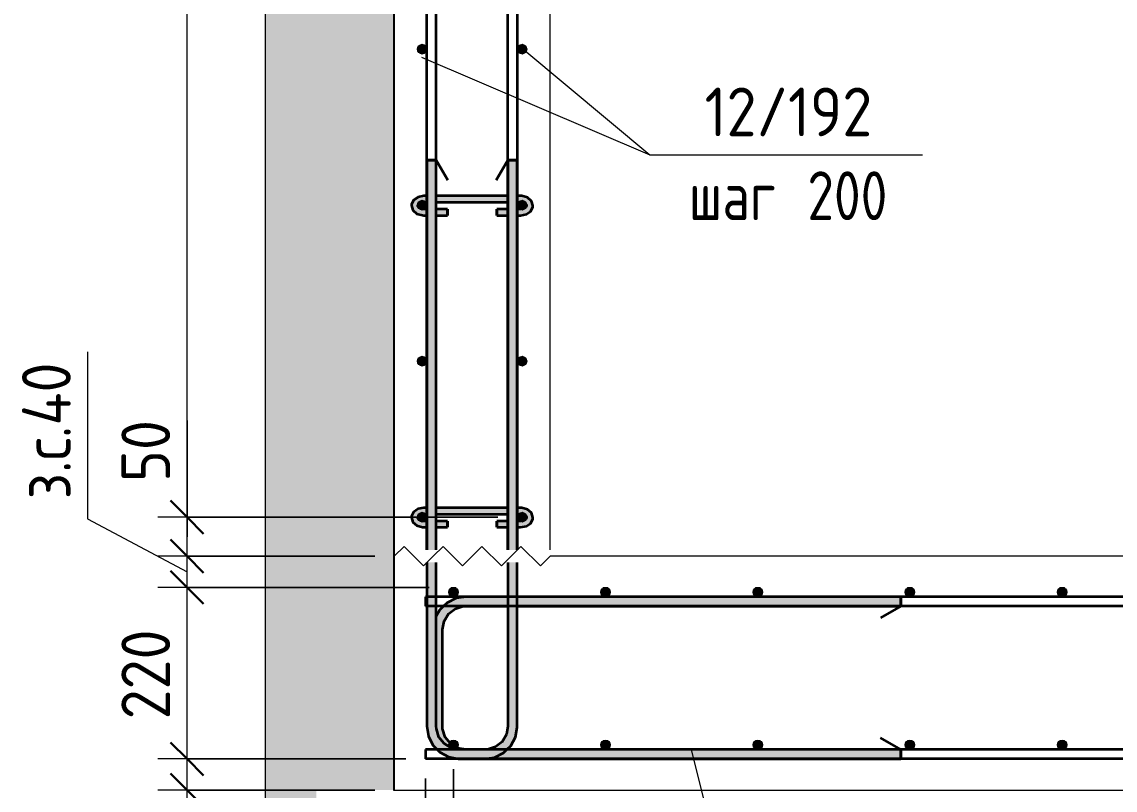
# Model space of a CAD drawing. Header units: millimetres. Extents: x 67134 to 121662, y -4758 to 13821.
# Drawn here: x 103811 to 105213, y -3250 to -2265 of the extents above; entities that cross this region are included whole.
import ezdxf

# ---------------------------------------------------------------- set-up
doc = ezdxf.new("R2010")
doc.units = ezdxf.units.MM
for name, color, linetype, lineweight in [('AA_Dim', 7, 'Continuous', 9), ('AA_Dim-25', 7, 'Continuous', 9), ('AA_Linii', 7, 'Continuous', 9), ('AA_Oformlenie', 7, 'Continuous', 9), ('AA_Vinoska', 7, 'Continuous', 9), ('AF_Stena_Гидроизоляция', 253, 'Continuous', 20), ('AF_Stena_Опалубка', 253, 'Continuous', 20), ('KR_Armatura', 7, 'Continuous', 20), ('KR_Armatura_Tonkie', 7, 'Continuous', 20), ('KR_Fundament', 7, 'Continuous', 20)]:
    doc.layers.add(name, color=color, linetype=linetype, lineweight=lineweight)
doc.styles.add('ISOCPEUR_7', font='isocpeur.ttf', dxfattribs={"width": 0.9, "height": 62.5})
doc.styles.add('ISOCPEUR_8', font='isocpeur.ttf', dxfattribs={"width": 0.8, "height": 62.5})
doc.dimstyles.new('00_Точн_3_знака__прозр__2', dxfattribs={"dimscale": 304.8, "dimtxt": 62.248823, "dimasz": 0.139436, "dimexe": 0.123031, "dimexo": 0.082021, "dimgap": 0.008202, "dimtad": 1, "dimdec": 3, "dimrnd": 0.001, "dimdsep": 46, "dimtxsty": 'ISOCPEUR_7', "dimblk1": 'OBLIQUE', "dimblk2": 'OBLIQUE', "dimsah": 1, "dimcen": 0.09, "dimdle": 0.123031, "dimazin": 0, "dimtfac": 1, "dimtdec": 4, "dimtix": 1, "dimtmove": 1, "dimatfit": 3, "dimfxl": 1, "dimtvp": 1, "dimtolj": 1, "dimtzin": 0, "dimlwd": 18, "dimlwe": 18, "dimarcsym": 2})
doc.dimstyles.new('00_Точн_3_знака__прозр__3', dxfattribs={"dimscale": 304.8, "dimtxt": 62.248823, "dimasz": 0.139436, "dimexe": 0.123031, "dimexo": 0.082021, "dimgap": 0.008202, "dimtad": 1, "dimdec": 3, "dimrnd": 0.001, "dimdsep": 46, "dimtxsty": 'ISOCPEUR_7', "dimblk1": 'OBLIQUE', "dimblk2": 'OBLIQUE', "dimsah": 1, "dimcen": 0.09, "dimdle": 0.123031, "dimazin": 0, "dimtfac": 1, "dimtdec": 4, "dimtix": 1, "dimtmove": 0, "dimatfit": 3, "dimfxl": 1, "dimtvp": 1, "dimtolj": 1, "dimtzin": 0, "dimlwd": 18, "dimlwe": 18, "dimarcsym": 2})

# ---------------------------------------------------------------- blocks, each defined once
blk = doc.blocks.new('350_Стержень П торец СК-СГ _НесАрм_РабПлоск_ - 350_Стержень П торец СК-СГ _НесАрм_РабПлоск_-4078482-1-1 Армирование')
at = {"layer": 'KR_Armatura_Tonkie', "lineweight": 35}
for points in [[(-73393.1, -3044), (-73391.8, -3035.7), (-73389, -3029), (-73384.3, -3022.8), (-73378.1, -3018), (-73370.8, -3015), (-73363.1, -3013.8), (-73363.1, -3002), (-73373.9, -3003.4), (-73384.1, -3007.6), (-73392.8, -3014.3), (-73399.6, -3023.5), (-73401.1, -3026.9), (-73400.9, -3044), (-73393.3, -3044)], [(-73399.1, -3168), (-73393.1, -3168), (-73393.3, -3044), (-73401.1, -3044), (-73401.1, -3168), (-73400, -3168)], [(-73371.1, -3198), (-73363.1, -3198), (-73371.4, -3196.8), (-73378.9, -3193.3), (-73384.3, -3189.2), (-73389, -3183), (-73392, -3175.8), (-73393.3, -3168), (-73401.1, -3168), (-73400, -3175.8), (-73396.7, -3183.5), (-73391.8, -3189.6), (-73385.8, -3194.1), (-73377.8, -3197.1), (-73371.2, -3198)], [(-72805.1, -3210), (-72805.1, -3198), (-73310.1, -3198.3), (-73318.3, -3204.5), (-73328.9, -3208.7), (-73339.1, -3210), (-72986.9, -3210)]]:
    blk.add_hatch(color=256, dxfattribs=at).paths.add_polyline_path(points)
h = blk.add_hatch(color=256, dxfattribs=at)
h.paths.add_polyline_path([(-72986.9, -3014), (-72805.1, -3013.8), (-72805.1, -3002), (-73297.1, -3002.3), (-73297.1, -3014), (-73214.9, -3014)])
h.paths.add_polyline_path([(-73309.1, -3014), (-73309.1, -3002), (-73363.1, -3002.2), (-73363.1, -3014), (-73328.9, -3014)])
for p, q in [((-73309, -3002), (-73363.1, -3002)), ((-73363.1, -3014), (-73309, -3014)), ((-72805.1, -3002), (-73297.1, -3002)), ((-73297.1, -3014), (-72805.1, -3014)), ((-72805.1, -3014), (-72831, -3029)), ((-72805.1, -3002), (-72805.1, -3014)), ((-72805.1, -3013.8), (-72805.1, -3002.2)), ((-73393.1, -3168), (-73393.1, -3044)), ((-72805.1, -3198), (-72831, -3183)), ((-73339.1, -3198), (-73363.1, -3198)), ((-72805.1, -3198), (-73309.8, -3198)), ((-72805.1, -3198), (-72805.1, -3210)), ((-73363.1, -3210), (-72805.1, -3210)), ((-72805.1, -3209.8), (-72805.1, -3198.2))]:
    blk.add_line(p, q, dxfattribs=at)
at = {"layer": 'KR_Armatura_Tonkie', "lineweight": 35, "flags": 128}
for points in [[(-73391.7, -3014), (-73396.5, -3018.6), (-73401.1, -3027)], [(-73393.1, -3044), (-73391.1, -3033.3), (-73385.5, -3024.1), (-73377, -3017.4), (-73366.6, -3014.2), (-73363.1, -3014)], [(-73363.1, -3002), (-73375.7, -3004), (-73387.3, -3009.7), (-73391.7, -3014)], [(-73363.1, -3198), (-73373.7, -3196), (-73383, -3190.4), (-73389.7, -3181.9), (-73392.9, -3171.5), (-73393.1, -3168)]]:
    blk.add_lwpolyline(points, dxfattribs=at)
blk = doc.blocks.new('261_Шпилька массив _НесАрм_РабПлоск_ - 8 А240-4166750-1-1 Армирование')
at = {"layer": 'KR_Armatura_Tonkie', "lineweight": 35}
for points in [[(-73416.9, -2511.8), (-73416.9, -2505), (-73423.1, -2503.5), (-73424.4, -2501.8), (-73424.9, -2500.5), (-73423.8, -2497.7), (-73420.9, -2495.6), (-73416.9, -2494.8), (-73416.9, -2488), (-73423, -2489), (-73425.8, -2490.3), (-73429.4, -2493.4), (-73431.7, -2496.2), (-73432.9, -2500.5), (-73431.7, -2504.8), (-73428.2, -2508.5), (-73422.8, -2511), (-73420.8, -2511.3)], [(-73293.1, -2511.8), (-73286.9, -2510.9), (-73281.7, -2508.5), (-73278.3, -2504.8), (-73277.1, -2500.5), (-73278.3, -2496.2), (-73280.7, -2492.6), (-73285.5, -2489.5), (-73293.1, -2488.1), (-73293.1, -2494.8), (-73289.1, -2495.6), (-73286.1, -2497.7), (-73285.1, -2500.7), (-73285.7, -2502.1), (-73287.6, -2503.7), (-73293.1, -2505.1), (-73293.1, -2511)], [(-73416.9, -2911.8), (-73416.9, -2905), (-73423.1, -2903.5), (-73424.4, -2901.8), (-73424.9, -2900.5), (-73423.8, -2897.7), (-73420.9, -2895.6), (-73416.9, -2894.8), (-73416.9, -2888), (-73423, -2889), (-73425.8, -2890.3), (-73429.4, -2893.4), (-73431.7, -2896.2), (-73432.9, -2900.5), (-73431.7, -2904.8), (-73428.2, -2908.5), (-73422.8, -2911), (-73420.8, -2911.3)], [(-73293.1, -2911.8), (-73286.9, -2910.9), (-73281.7, -2908.5), (-73278.3, -2904.8), (-73277.1, -2900.5), (-73278.3, -2896.2), (-73280.7, -2892.6), (-73285.5, -2889.5), (-73293.1, -2888.1), (-73293.1, -2894.8), (-73289.1, -2895.6), (-73286.1, -2897.8), (-73285.1, -2900.7), (-73285.7, -2902.1), (-73287.6, -2903.7), (-73293.1, -2905.1), (-73293.1, -2911)]]:
    blk.add_hatch(color=256, dxfattribs=at).paths.add_polyline_path(points)
h = blk.add_hatch(color=256, dxfattribs=at)
h.paths.add_polyline_path([(-73416.9, -2513), (-73416.9, -2511.8), (-73423, -2510.9), (-73428.2, -2508.5), (-73428.9, -2508.1), (-73424.4, -2511.3), (-73423, -2512), (-73420.3, -2512.4)])
h.paths.add_polyline_path([(-73424.3, -2499), (-73423, -2497.4), (-73416.9, -2495.9), (-73416.9, -2494.8), (-73420.9, -2495.6), (-73423.8, -2497.7), (-73424.3, -2498.8)])
h = blk.add_hatch(color=256, dxfattribs=at)
h.paths.add_polyline_path([(-73309.1, -2494.8), (-73309.1, -2488), (-73401.1, -2488.2), (-73401.1, -2494.8), (-73328.9, -2494.8)])
h.paths.add_polyline_path([(-73293.1, -2494.8), (-73293.1, -2488), (-73297.1, -2488.1), (-73297.1, -2494.8)])
h.paths.add_polyline_path([(-73416.9, -2494.8), (-73413.1, -2494.8), (-73413.1, -2488), (-73416.9, -2488.1), (-73416.9, -2494)])
h = blk.add_hatch(color=256, dxfattribs=at)
h.paths.add_polyline_path([(-73385.9, -2496), (-73309.1, -2495.8), (-73309.1, -2494.8), (-73401.1, -2494.9), (-73401.1, -2496)])
h.paths.add_polyline_path([(-73414.4, -2496), (-73413.1, -2495.9), (-73413.1, -2494.8), (-73416.9, -2494.8), (-73416.9, -2496), (-73415, -2496)])
h.paths.add_polyline_path([(-73293.1, -2496), (-73293.1, -2494.8), (-73297.1, -2494.8), (-73297.1, -2496)])
h = blk.add_hatch(color=256, dxfattribs=at)
h.paths.add_polyline_path([(-73293.1, -2513), (-73285.5, -2511.5), (-73280.7, -2508.4), (-73278.3, -2504.8), (-73281.7, -2508.5), (-73287.2, -2511), (-73293.1, -2511.8), (-73293.1, -2512.8)])
h.paths.add_polyline_path([(-73285.8, -2498.6), (-73286.1, -2497.7), (-73289.7, -2495.5), (-73293.1, -2494.8), (-73293.1, -2496), (-73292.4, -2496.1), (-73286.1, -2498.5)])
h = blk.add_hatch(color=256, dxfattribs=at)
h.paths.add_polyline_path([(-73401.1, -2511.8), (-73386.6, -2511.8), (-73386.6, -2505), (-73401.1, -2505.1), (-73401.1, -2511.4)])
h.paths.add_polyline_path([(-73414.4, -2511.8), (-73413.1, -2511.7), (-73413.1, -2505), (-73416.9, -2505.1), (-73416.9, -2511.8)])
h = blk.add_hatch(color=256, dxfattribs=at)
h.paths.add_polyline_path([(-73293.1, -2511.8), (-73293.1, -2505), (-73297.1, -2505.2), (-73297.1, -2511.8)])
h.paths.add_polyline_path([(-73309.1, -2511.8), (-73309.1, -2505), (-73323.4, -2505.1), (-73323.4, -2511.8)])
h = blk.add_hatch(color=256, dxfattribs=at)
h.paths.add_polyline_path([(-73414.4, -2513), (-73413.1, -2512.8), (-73413.1, -2511.8), (-73416.9, -2511.8), (-73416.9, -2513)])
h.paths.add_polyline_path([(-73386.6, -2513), (-73386.6, -2511.8), (-73401.1, -2511.8), (-73401.1, -2513)])
h = blk.add_hatch(color=256, dxfattribs=at)
h.paths.add_polyline_path([(-73323.4, -2513), (-73309.1, -2512.8), (-73309.1, -2511.8), (-73323.4, -2511.8), (-73323.4, -2512.8)])
h.paths.add_polyline_path([(-73293.1, -2513), (-73293.1, -2511.8), (-73297.1, -2511.9), (-73297.1, -2513)])
h = blk.add_hatch(color=256, dxfattribs=at)
h.paths.add_polyline_path([(-73293.1, -2894.8), (-73293.1, -2888), (-73297.1, -2888.1), (-73297.1, -2894.8)])
h.paths.add_polyline_path([(-73309.1, -2894.8), (-73309.1, -2888), (-73401.1, -2888.2), (-73401.1, -2894.8), (-73328.9, -2894.8)])
h.paths.add_polyline_path([(-73416.9, -2894.8), (-73413.1, -2894.8), (-73413.1, -2888), (-73416.9, -2888.1), (-73416.9, -2894)])
h = blk.add_hatch(color=256, dxfattribs=at)
h.paths.add_polyline_path([(-73416.9, -2913), (-73416.9, -2911.8), (-73423, -2910.9), (-73428.2, -2908.5), (-73428.9, -2908.1), (-73424.4, -2911.3), (-73423, -2912), (-73419.7, -2912.5)])
h.paths.add_polyline_path([(-73424.3, -2899), (-73423, -2897.4), (-73416.9, -2895.9), (-73416.9, -2894.8), (-73420.9, -2895.6), (-73423.9, -2897.8)])
h = blk.add_hatch(color=256, dxfattribs=at)
h.paths.add_polyline_path([(-73385.9, -2896), (-73309.1, -2895.8), (-73309.1, -2894.8), (-73401.1, -2894.9), (-73401.1, -2896)])
h.paths.add_polyline_path([(-73414.4, -2896), (-73413.1, -2895.9), (-73413.1, -2894.8), (-73416.9, -2894.8), (-73416.9, -2896), (-73415, -2896)])
h.paths.add_polyline_path([(-73293.1, -2896), (-73293.1, -2894.8), (-73297.1, -2894.8), (-73297.1, -2896)])
h = blk.add_hatch(color=256, dxfattribs=at)
h.paths.add_polyline_path([(-73293.1, -2913), (-73285.5, -2911.5), (-73280.7, -2908.4), (-73278.3, -2904.8), (-73281.7, -2908.5), (-73286.9, -2910.9), (-73293.1, -2911.8), (-73293.1, -2912.8)])
h.paths.add_polyline_path([(-73285.8, -2898.6), (-73286.1, -2897.7), (-73289.7, -2895.5), (-73293.1, -2894.8), (-73293.1, -2896), (-73292.4, -2896.1), (-73286.1, -2898.5)])
h = blk.add_hatch(color=256, dxfattribs=at)
h.paths.add_polyline_path([(-73386.6, -2911.8), (-73386.6, -2905), (-73401.1, -2905.1), (-73401.1, -2911.8)])
h.paths.add_polyline_path([(-73416.9, -2911.8), (-73413.1, -2911.7), (-73413.1, -2905), (-73416.9, -2905.1), (-73416.9, -2911)])
h = blk.add_hatch(color=256, dxfattribs=at)
h.paths.add_polyline_path([(-73386.6, -2913), (-73386.6, -2911.8), (-73401.1, -2911.8), (-73401.1, -2913)])
h.paths.add_polyline_path([(-73416.9, -2913), (-73413.1, -2912.8), (-73413.1, -2911.8), (-73416.9, -2911.8), (-73416.9, -2912.8)])
h = blk.add_hatch(color=256, dxfattribs=at)
h.paths.add_polyline_path([(-73297.1, -2911.8), (-73293.1, -2911.8), (-73293.1, -2905), (-73297.1, -2905.2), (-73297.1, -2911.1)])
h.paths.add_polyline_path([(-73323.4, -2911.8), (-73309.1, -2911.8), (-73309.1, -2905), (-73323.4, -2905.1), (-73323.4, -2911)])
h = blk.add_hatch(color=256, dxfattribs=at)
h.paths.add_polyline_path([(-73323.4, -2913), (-73309.1, -2912.8), (-73309.1, -2911.8), (-73323.4, -2911.8), (-73323.4, -2912.8)])
h.paths.add_polyline_path([(-73297.1, -2913), (-73293.1, -2912.8), (-73293.1, -2911.8), (-73297.1, -2911.9), (-73297.1, -2912.9)])
for p, q in [((-73413.1, -2488), (-73416.9, -2488)), ((-73416.9, -2496), (-73413.1, -2496)), ((-73309.1, -2488), (-73401.1, -2488)), ((-73401.1, -2496), (-73309.1, -2496)), ((-73293.1, -2488), (-73297.1, -2488)), ((-73297.1, -2496), (-73293.1, -2496)), ((-73413.1, -2505), (-73416.9, -2505)), ((-73386.6, -2505), (-73401.1, -2505)), ((-73386.6, -2505), (-73386.6, -2511.8)), ((-73386.6, -2506.2), (-73386.6, -2505.1)), ((-73386.6, -2512.8), (-73386.6, -2506.2)), ((-73309.1, -2505), (-73323.4, -2505)), ((-73323.4, -2511.8), (-73323.4, -2505)), ((-73323.4, -2505.1), (-73323.4, -2506.2)), ((-73323.4, -2506.2), (-73323.4, -2512.8)), ((-73293.1, -2505), (-73297.1, -2505)), ((-73416.9, -2513), (-73413.1, -2513)), ((-73401.1, -2513), (-73386.6, -2513)), ((-73386.6, -2511.8), (-73386.6, -2513)), ((-73323.4, -2513), (-73323.4, -2511.8)), ((-73323.4, -2513), (-73309.1, -2513)), ((-73297.1, -2513), (-73293.1, -2513)), ((-73413.1, -2888), (-73416.9, -2888)), ((-73309.1, -2888), (-73401.1, -2888)), ((-73293.1, -2888), (-73297.1, -2888)), ((-73416.9, -2896), (-73413.1, -2896)), ((-73401.1, -2896), (-73309.1, -2896)), ((-73297.1, -2896), (-73293.1, -2896)), ((-73413.1, -2905), (-73416.9, -2905)), ((-73416.9, -2913), (-73413.1, -2913)), ((-73386.6, -2905), (-73401.1, -2905)), ((-73401.1, -2913), (-73386.6, -2913)), ((-73386.6, -2905), (-73386.6, -2911.8)), ((-73386.6, -2906.2), (-73386.6, -2905.1)), ((-73386.6, -2912.4), (-73386.6, -2906.2)), ((-73386.6, -2911.8), (-73386.6, -2913)), ((-73386.6, -2912.8), (-73386.6, -2912.6)), ((-73309.1, -2905), (-73323.4, -2905)), ((-73323.4, -2911.8), (-73323.4, -2905)), ((-73323.4, -2905.1), (-73323.4, -2906.2)), ((-73323.4, -2906.2), (-73323.4, -2912.8)), ((-73323.4, -2913), (-73323.4, -2911.8)), ((-73323.4, -2913), (-73309.1, -2913)), ((-73293.1, -2905), (-73297.1, -2905)), ((-73297.1, -2913), (-73293.1, -2913))]:
    blk.add_line(p, q, dxfattribs=at)
at = {"layer": 'KR_Armatura_Tonkie', "lineweight": 35, "flags": 128}
for points in [[(-73416.9, -2488), (-73424.5, -2489.5), (-73430.1, -2493.4), (-73432.8, -2498.9), (-73432.9, -2500.5)], [(-73424.9, -2500.5), (-73423.9, -2498.5), (-73420.2, -2496.4), (-73416.9, -2496)], [(-73277.1, -2500.5), (-73278.9, -2494.6), (-73283.9, -2490.2), (-73291.2, -2488.1), (-73293.1, -2488)], [(-73293.1, -2496), (-73288, -2497.1), (-73285.4, -2499.3), (-73285.1, -2500.5)], [(-73432.9, -2500.5), (-73431, -2506.4), (-73426, -2510.8), (-73418.8, -2512.9), (-73416.9, -2513)], [(-73416.9, -2505), (-73421.9, -2503.9), (-73424.6, -2501.7), (-73424.9, -2500.5)], [(-73293.1, -2513), (-73285.5, -2511.5), (-73279.9, -2507.6), (-73277.2, -2502.1), (-73277.1, -2500.5)], [(-73285.1, -2500.5), (-73286, -2502.5), (-73289.8, -2504.5), (-73293.1, -2505)], [(-73416.9, -2888), (-73424.5, -2889.5), (-73430.1, -2893.4), (-73432.8, -2898.9), (-73432.9, -2900.5)], [(-73277.1, -2900.5), (-73278.9, -2894.6), (-73283.9, -2890.2), (-73291.2, -2888.1), (-73293.1, -2888)], [(-73432.9, -2900.5), (-73431, -2906.4), (-73426, -2910.8), (-73418.8, -2912.9), (-73416.9, -2913)], [(-73424.9, -2900.5), (-73423.9, -2898.5), (-73420.2, -2896.4), (-73416.9, -2896)], [(-73416.9, -2905), (-73421.9, -2903.9), (-73424.6, -2901.7), (-73424.9, -2900.5)], [(-73293.1, -2896), (-73288, -2897.1), (-73285.4, -2899.3), (-73285.1, -2900.5)], [(-73293.1, -2913), (-73285.5, -2911.5), (-73279.9, -2907.6), (-73277.2, -2902.1), (-73277.1, -2900.5)], [(-73285.1, -2900.5), (-73286, -2902.5), (-73289.8, -2904.5), (-73293.1, -2905)]]:
    blk.add_lwpolyline(points, dxfattribs=at)
blk = doc.blocks.new('265_Выпуск П одной длины _НесАрм_РабПлоск_ - В1 _d12_ t250-V2-1-1 Армирование')
at = {"layer": 'KR_Armatura_Tonkie', "lineweight": 35}
h = blk.add_hatch(color=256, dxfattribs=at)
h.paths.add_polyline_path([(-73407.1, -3168), (-73401.1, -3168), (-73401.3, -2958), (-73413.1, -2958), (-73412.9, -3168), (-73408.6, -3168)])
h.paths.add_polyline_path([(-73405.5, -2942), (-73401.1, -2942), (-73401.3, -2442), (-73413.1, -2442), (-73412.9, -2942), (-73406.6, -2942)])
h = blk.add_hatch(color=256, dxfattribs=at)
h.paths.add_polyline_path([(-73304.6, -3168), (-73297.1, -3168), (-73297.3, -2958), (-73309.1, -2958), (-73308.8, -3168), (-73304.9, -3168)])
h.paths.add_polyline_path([(-73301.5, -2942), (-73297.1, -2942), (-73297.3, -2442), (-73309.1, -2442), (-73308.9, -2942), (-73302.6, -2942)])
for points in [[(-73371.1, -3210), (-73371.1, -3198), (-73379.4, -3196.8), (-73386.9, -3193.3), (-73392.3, -3189.2), (-73397, -3183), (-73400, -3175.8), (-73401.3, -3168), (-73413.1, -3168), (-73411.6, -3178.9), (-73407.4, -3189), (-73400.4, -3198), (-73391.6, -3204.6), (-73381.9, -3208.6), (-73377.2, -3209.2)], [(-73339.1, -3210), (-73328.2, -3208.6), (-73318.1, -3204.4), (-73309, -3197.2), (-73302.7, -3189), (-73298.5, -3178.9), (-73297.3, -3168), (-73309.1, -3168), (-73310.3, -3176.3), (-73313.1, -3183), (-73317.8, -3189.2), (-73324.1, -3194), (-73331.3, -3197), (-73339.1, -3198.2), (-73339.1, -3209.8)], [(-73357.4, -3210), (-73339.1, -3209.8), (-73339.1, -3198), (-73371.1, -3198.2), (-73371.1, -3210)]]:
    blk.add_hatch(color=256, dxfattribs=at).paths.add_polyline_path(points)
for p, q in [((-73413.1, -2442), (-73413.1, -2942)), ((-73413.1, -2442), (-73401.1, -2442)), ((-73401.3, -2442), (-73412.9, -2442)), ((-73401.1, -2942), (-73401.1, -2442)), ((-73401.1, -2442), (-73386.1, -2468)), ((-73309.1, -2442), (-73324.1, -2468)), ((-73309.1, -2442), (-73309.1, -2942)), ((-73309.1, -2442), (-73297.1, -2442)), ((-73297.3, -2442), (-73308.9, -2442)), ((-73297.1, -2942), (-73297.1, -2442)), ((-73413.1, -2958), (-73413.1, -3002)), ((-73401.1, -3002), (-73401.1, -2958)), ((-73309.1, -2958), (-73309.1, -3002)), ((-73297.1, -3002), (-73297.1, -2958)), ((-73413.1, -3002), (-73413.1, -3014)), ((-73413.1, -3014), (-73413.1, -3168)), ((-73401.1, -3014), (-73401.1, -3002)), ((-73401.1, -3168), (-73401.1, -3014)), ((-73309.1, -3002), (-73309.1, -3014)), ((-73309.1, -3014), (-73309.1, -3168)), ((-73297.1, -3014), (-73297.1, -3002)), ((-73297.1, -3168), (-73297.1, -3014)), ((-73339.1, -3198), (-73371.1, -3198)), ((-73371.1, -3210), (-73339.1, -3210))]:
    blk.add_line(p, q, dxfattribs=at)
at = {"layer": 'KR_Armatura_Tonkie', "lineweight": 35, "flags": 128}
for points in [[(-73413.1, -3168), (-73411.1, -3180.7), (-73405.4, -3192.2), (-73399.8, -3198)], [(-73371.1, -3198), (-73381.7, -3196), (-73391, -3190.4), (-73397.7, -3181.9), (-73400.9, -3171.5), (-73401.1, -3168)], [(-73309.1, -3168), (-73311, -3178.7), (-73316.6, -3187.9), (-73325.2, -3194.6), (-73335.5, -3197.8), (-73339.1, -3198)], [(-73310.4, -3198), (-73305.6, -3193.4), (-73299.5, -3182.1), (-73297.1, -3169.5), (-73297.1, -3168)], [(-73399.8, -3198), (-73396.5, -3201.4), (-73385.2, -3207.5), (-73372.6, -3210), (-73371.1, -3210)], [(-73339.1, -3210), (-73326.4, -3208), (-73314.9, -3202.3), (-73310.4, -3198)]]:
    blk.add_lwpolyline(points, dxfattribs=at)
blk = doc.blocks.new('Последовательность узлов - 3мм масшт20 маскировка-V4-1-1 Армирование')
at = {"layer": 'AA_Oformlenie'}
for p, q in [((-70965.1, 1330), (-70952.6, 1342.5)), ((-70927.6, 1317.5), (-70952.6, 1342.5)), ((-70915.1, 1330), (-70902.6, 1342.5)), ((-70877.6, 1317.5), (-70902.6, 1342.5)), ((-70865.1, 1330), (-70852.6, 1342.5)), ((-70827.6, 1317.5), (-70852.6, 1342.5)), ((-70815.1, 1330), (-70802.6, 1342.5)), ((-70777.6, 1317.5), (-70802.6, 1342.5)), ((-70915.1, 1330), (-70927.6, 1317.5)), ((-70865.1, 1330), (-70877.6, 1317.5)), ((-70815.1, 1330), (-70827.6, 1317.5)), ((-70765.1, 1330), (-70777.6, 1317.5))]:
    blk.add_line(p, q, dxfattribs=at)
blk = doc.blocks.new('011_Прямоугольник обрыва _ЭлУзла_ - 011_Прямоугольник обрыва _ЭлУзла_-4154538-1-1 Армирование')
at = {"layer": 'AA_Oformlenie'}
blk.add_line((-73620.1, -3394.1), (-73620.1, -2067), dxfattribs=at)
blk = doc.blocks.new('DIMBLOCK59-1-1 Армирование')
at = {"layer": 'AA_Dim-25', "lineweight": 30}
for p, q in [((104022.6, -3210), (104001.3, -3188.8)), ((104022.6, -3210), (104043.8, -3231.3)), ((104022.6, -3250), (104001.3, -3228.8)), ((104022.6, -3250), (104043.8, -3271.2))]:
    blk.add_line(p, q, dxfattribs=at)
at = {"layer": 'AA_Dim-25', "lineweight": 18}
for p, q in [((104303.4, -3210), (103985.1, -3210)), ((104022.6, -3287.5), (104022.6, -3210)), ((104022.6, -3210), (104303.4, -3210)), ((104022.6, -3239.2), (104022.6, -3230)), ((104022.6, -3453.3), (104022.6, -3239.2)), ((104263.4, -3250), (103985.1, -3250)), ((104022.6, -3250), (104263.4, -3250))]:
    blk.add_line(p, q, dxfattribs=at)
at = {"layer": 'AA_Dim-25', "color": 0, "lineweight": 18, "insert": (103938.4, -3453.3), "char_height": 62.5, "width": 226.969, "attachment_point": 1, "rotation": 90, "line_spacing_factor": 1.149209, "style": 'ISOCPEUR_7'}
blk.add_mtext('з.с.40', dxfattribs=at)
blk = doc.blocks.new('_Oblique')
at = {"color": 0, "linetype": 'ByBlock', "lineweight": -2}
blk.add_line((-0.5, -0.5), (0.5, 0.5), dxfattribs=at)
blk = doc.blocks.new('DIMBLOCK60-1-1 Армирование')
at = {"layer": 'AA_Dim-25', "lineweight": 30}
for p, q in [((104022.6, -2990), (104001.3, -2968.8)), ((104022.6, -2990), (104043.8, -3011.2)), ((104022.6, -3210), (104001.3, -3188.8)), ((104022.6, -3210), (104043.8, -3231.3))]:
    blk.add_line(p, q, dxfattribs=at)
at = {"layer": 'AA_Dim-25', "lineweight": 18}
for p, q in [((104333.4, -2990), (103985.1, -2990)), ((104022.6, -3210), (104022.6, -2990)), ((104022.6, -2990), (104333.4, -2990)), ((104303.4, -3210), (103985.1, -3210)), ((104022.6, -3210), (104303.4, -3210))]:
    blk.add_line(p, q, dxfattribs=at)
at = {"layer": 'AA_Dim-25', "color": 0, "lineweight": 18, "insert": (103938.4, -3159.3), "char_height": 62.5, "width": 142.215, "attachment_point": 1, "rotation": 90, "line_spacing_factor": 1.149209, "style": 'ISOCPEUR_7'}
blk.add_mtext('220', dxfattribs=at)
blk = doc.blocks.new('DIMBLOCK61-1-1 Армирование')
at = {"layer": 'AA_Dim-25', "lineweight": 18}
for p, q in [((103895.1, -2688), (103895.1, -2902.1)), ((103895.1, -2902.1), (104022.6, -2970)), ((104022.6, -2990), (104022.6, -2912.5)), ((104263.4, -2950), (103985.1, -2950)), ((104022.6, -2950), (104263.4, -2950)), ((104333.4, -2990), (103985.1, -2990)), ((104022.6, -2990), (104333.4, -2990))]:
    blk.add_line(p, q, dxfattribs=at)
at = {"layer": 'AA_Dim-25', "lineweight": 30}
for p, q in [((104022.6, -2950), (104001.3, -2928.8)), ((104022.6, -2950), (104043.8, -2971.2)), ((104022.6, -2990), (104001.3, -2968.8)), ((104022.6, -2990), (104043.8, -3011.2))]:
    blk.add_line(p, q, dxfattribs=at)
at = {"layer": 'AA_Dim-25', "color": 0, "lineweight": 18, "insert": (103810.9, -2877.1), "char_height": 62.5, "width": 226.969, "attachment_point": 1, "rotation": 90, "line_spacing_factor": 1.149209, "style": 'ISOCPEUR_7'}
blk.add_mtext('з.с.40', dxfattribs=at)
blk = doc.blocks.new('DIMBLOCK62-1-1 Армирование')
at = {"layer": 'AA_Dim-25', "lineweight": 18}
for p, q in [((104022.6, -2775.9), (104022.6, -2879.9)), ((104022.6, -2879.9), (104022.6, -2925)), ((104421.4, -2900), (103985.1, -2900)), ((104022.6, -2987.5), (104022.6, -2900)), ((104022.6, -2900), (104421.4, -2900)), ((104263.4, -2950), (103985.1, -2950)), ((104022.6, -2950), (104263.4, -2950))]:
    blk.add_line(p, q, dxfattribs=at)
at = {"layer": 'AA_Dim-25', "lineweight": 30}
for p, q in [((104022.6, -2900), (104001.3, -2878.8)), ((104022.6, -2900), (104043.8, -2921.2)), ((104022.6, -2950), (104001.3, -2928.8)), ((104022.6, -2950), (104043.8, -2971.2))]:
    blk.add_line(p, q, dxfattribs=at)
at = {"layer": 'AA_Dim-25', "color": 0, "lineweight": 18, "insert": (103938.4, -2854.9), "char_height": 62.5, "width": 94.81, "attachment_point": 1, "rotation": 90, "line_spacing_factor": 1.149209, "style": 'ISOCPEUR_7'}
blk.add_mtext('50', dxfattribs=at)
blk = doc.blocks.new('DIMBLOCK63-1-1 Армирование')
at = {"layer": 'AA_Dim-25', "lineweight": 30}
for p, q in [((104022.6, 500), (104001.3, 521.3)), ((104022.6, 500), (104043.8, 478.8)), ((104022.6, -2900), (104001.3, -2878.8)), ((104022.6, -2900), (104043.8, -2921.2))]:
    blk.add_line(p, q, dxfattribs=at)
at = {"layer": 'AA_Dim-25', "lineweight": 18}
for p, q in [((104293.4, 500), (103985.1, 500)), ((104022.6, -2900), (104022.6, 500)), ((104022.6, 500), (104293.4, 500)), ((104421.4, -2900), (103985.1, -2900)), ((104022.6, -2900), (104421.4, -2900))]:
    blk.add_line(p, q, dxfattribs=at)
at = {"layer": 'AA_Dim-25', "color": 0, "lineweight": 18, "insert": (103938.4, -1414.9), "char_height": 62.5, "width": 515.708, "attachment_point": 1, "rotation": 90, "line_spacing_factor": 1.149209, "style": 'ISOCPEUR_7'}
blk.add_mtext('200х17=3400', dxfattribs=at)
blk = doc.blocks.new('DIMBLOCK91-1-1 Армирование')
at = {"layer": 'AA_Dim-25', "lineweight": 18}
for p, q in [((104328.4, -3235), (104328.4, -3679.1)), ((104328.4, -3641.6), (104328.4, -3235)), ((104288.4, -3275), (104288.4, -3679.1)), ((104288.4, -3641.6), (104288.4, -3275)), ((104082, -3641.5), (104296.1, -3641.5)), ((104250.9, -3641.6), (104365.9, -3641.6)), ((104296.1, -3641.5), (104308.4, -3641.6))]:
    blk.add_line(p, q, dxfattribs=at)
at = {"layer": 'AA_Dim-25', "lineweight": 30}
for p, q in [((104288.4, -3641.6), (104309.7, -3620.3)), ((104328.4, -3641.6), (104349.7, -3620.3)), ((104288.4, -3641.6), (104267.2, -3662.8)), ((104328.4, -3641.6), (104307.2, -3662.8))]:
    blk.add_line(p, q, dxfattribs=at)
at = {"layer": 'AA_Dim-25', "color": 0, "lineweight": 18, "insert": (104082, -3557.4), "char_height": 62.5, "width": 226.969, "attachment_point": 1, "line_spacing_factor": 1.149209, "style": 'ISOCPEUR_7'}
blk.add_mtext('з.с.40', dxfattribs=at)
blk = doc.blocks.new('DIMBLOCK93-1-1 Армирование')
at = {"layer": 'AA_Dim-25', "lineweight": 18}
for p, q in [((104364.4, -3223), (104364.4, -3679.1)), ((104364.4, -3641.6), (104364.4, -3223)), ((104328.4, -3235), (104328.4, -3679.1)), ((104328.4, -3641.6), (104328.4, -3235)), ((104401.9, -3641.6), (104290.9, -3641.6)), ((104377.2, -3641.5), (104346.4, -3641.6)), ((104481.2, -3641.5), (104377.2, -3641.5))]:
    blk.add_line(p, q, dxfattribs=at)
at = {"layer": 'AA_Dim-25', "lineweight": 30}
for p, q in [((104328.4, -3641.6), (104349.7, -3620.3)), ((104364.4, -3641.6), (104385.7, -3620.3)), ((104328.4, -3641.6), (104307.2, -3662.8)), ((104364.4, -3641.6), (104343.2, -3662.8))]:
    blk.add_line(p, q, dxfattribs=at)
at = {"layer": 'AA_Dim-25', "color": 0, "lineweight": 18, "insert": (104402.2, -3557.4), "char_height": 62.5, "width": 94.81, "attachment_point": 1, "line_spacing_factor": 1.149209, "style": 'ISOCPEUR_7'}
blk.add_mtext('36', dxfattribs=at)
blk = doc.blocks.new('042_М_Арматуры - Диам длина поз _ Комментарий-3662934-1-1 Армирование')
at = {"layer": 'AA_Vinoska'}
blk.add_line((-72259.7, -2790.4), (-71909.7, -2790.4), dxfattribs=at)

msp = doc.modelspace()

# ---------------------------------------------------------------- hatches: boundary and pattern name
at = {"layer": 'AA_Oformlenie'}
h = msp.add_hatch(dxfattribs=at)
h.set_pattern_fill('FP_12', color=250, style=0, pattern_type=2)
h.set_pattern_definition([(0, (105082.325, 825), (101.6, 25.4), [8.382, -67.818, 8.382, -67.818, -406.4]), (0, (105082.325, 825), (101.6, 25.4), [-152.4, 8.382, -144.018, 8.382, -67.818, -177.8]), (0, (105082.325, 825), (101.6, 25.4), [-381, 8.382, -42.418, 8.382, -118.618]), (120, (105120.425, 837.7), (-72.79705, 75.28818), [8.382, -67.818, 8.382, -67.818, -406.4]), (120, (105120.425, 837.7), (-72.79705, 75.28818), [-152.4, 8.382, -144.018, 8.382, -67.818, -177.8]), (120, (105120.425, 837.7), (-72.79705, 75.28818), [-381, 8.382, -42.418, 8.382, -118.618]), (240, (105133.125, 888.5), (-28.80295, -100.68818), [8.382, -67.818, 8.382, -67.818, -406.4]), (240, (105133.125, 888.5), (-28.80295, -100.68818), [-152.4, 8.382, -144.018, 8.382, -67.818, -177.8]), (240, (105133.125, 888.5), (-28.80295, -100.68818), [-381, 8.382, -42.418, 8.382, -118.618])])
h.paths.add_polyline_path([(104123.3906, -3394.1315), (104858.5882, -3394.1315), (104858.5882, -3374.0538), (104886.0882, -3374.0538), (104886.0882, -3394.1315), (104900.1654, -3350.8064), (104914.2425, -3394.1315), (106383.9834, -3394.1315), (106383.9834, -3374.0538), (106411.4834, -3374.0538), (106411.4834, -3394.1315), (106425.5605, -3350.8064), (106439.6377, -3394.1315), (107174.1809, -3394.1315), (107174.1809, -2066.9843), (107154.1032, -2066.9843), (107154.1032, -2039.4843), (107174.1809, -2039.4843), (107130.8559, -2025.4072), (107174.1809, -2011.33), (107174.1809, -1165), (106978.4218, -1165), (106978.4218, -3250), (107078.4218, -3250), (107078.4218, -3350), (104188.4218, -3350), (104188.4218, -3250), (104288.4218, -3250), (104288.4218, -1165), (104123.3906, -1165), (104123.3906, -2011.33), (104143.017, -2011.33), (104143.017, -2039.4843), (104123.3906, -2039.4843), (104166.6919, -2053.2343), (104123.3906, -2066.9843), (104123.3906, -3376.0125)])
at = {"layer": 'KR_Armatura'}
h = msp.add_hatch(color=256, dxfattribs=at)
edge = h.paths.add_edge_path()
edge.add_arc((104324.4218, -2300), 6, 0, 360)
for points in [[(104324.4218, -2306), (104329.618, -2303), (104329.618, -2297), (104324.4218, -2294), (104319.2257, -2297), (104319.2257, -2303)], [(104452.4218, -2306), (104457.618, -2303), (104457.618, -2297), (104452.4218, -2294), (104447.2257, -2297), (104447.2257, -2303)], [(104324.4218, -2506), (104329.618, -2503), (104329.618, -2497), (104324.4218, -2494), (104319.2257, -2497), (104319.2257, -2503)], [(104452.4218, -2506), (104457.618, -2503), (104457.618, -2497), (104452.4218, -2494), (104447.2257, -2497), (104447.2257, -2503)], [(104324.4218, -2706), (104329.618, -2703), (104329.618, -2697), (104324.4218, -2694), (104319.2257, -2697), (104319.2257, -2703)], [(104452.4218, -2706), (104457.618, -2703), (104457.618, -2697), (104452.4218, -2694), (104447.2257, -2697), (104447.2257, -2703)], [(104324.4218, -2906), (104329.618, -2903), (104329.618, -2897), (104324.4218, -2894), (104319.2257, -2897), (104319.2257, -2903)], [(104452.4218, -2906), (104457.618, -2903), (104457.618, -2897), (104452.4218, -2894), (104447.2257, -2897), (104447.2257, -2903)], [(104361.4218, -3001.1962), (104367.4218, -3001.1962), (104370.4218, -2996), (104367.4218, -2990.8038), (104361.4218, -2990.8038), (104358.4218, -2996)], [(104556.6526, -3001.1962), (104562.6526, -3001.1962), (104565.6526, -2996), (104562.6526, -2990.8038), (104556.6526, -2990.8038), (104553.6526, -2996)], [(104756.5847, -3001.1962), (104757.8834, -3001.1962), (104760.8834, -2996), (104757.8834, -2990.8038), (104751.8834, -2990.8038), (104748.8834, -2996), (104751.8834, -3001.1962)], [(104947.1141, -3001.1962), (104953.1141, -3001.1962), (104956.1141, -2996), (104953.1141, -2990.8038), (104947.1141, -2990.8038), (104944.1141, -2996)], [(105142.3449, -3001.1962), (105148.3449, -3001.1962), (105151.3449, -2996), (105148.3449, -2990.8038), (105142.3449, -2990.8038), (105139.3449, -2996)], [(104361.4218, -3197.1962), (104367.4218, -3197.1962), (104370.4218, -3192), (104367.4218, -3186.8038), (104361.4218, -3186.8038), (104358.4218, -3192), (104359.175, -3193.3046)], [(104556.6526, -3197.1962), (104562.6526, -3197.1962), (104565.6526, -3192), (104562.6526, -3186.8038), (104556.6526, -3186.8038), (104553.6526, -3192)], [(104756.5847, -3197.1962), (104757.8834, -3197.1962), (104760.8834, -3192), (104757.8834, -3186.8038), (104751.8834, -3186.8038), (104748.8834, -3192), (104751.8834, -3197.1962)], [(104947.1141, -3197.1962), (104953.1141, -3197.1962), (104956.1141, -3192), (104953.1141, -3186.8038), (104947.1141, -3186.8038), (104944.1141, -3192)], [(105142.3449, -3197.1962), (105148.3449, -3197.1962), (105151.3449, -3192), (105148.3449, -3186.8038), (105142.3449, -3186.8038), (105139.3449, -3192)]]:
    msp.add_hatch(color=256, dxfattribs=at).paths.add_polyline_path(points)
h = msp.add_hatch(color=256, dxfattribs=at)
edge = h.paths.add_edge_path()
edge.add_arc((104452.4218, -2300), 6, 0, 360)
h = msp.add_hatch(color=256, dxfattribs=at)
edge = h.paths.add_edge_path()
edge.add_arc((104324.4218, -2500), 6, 0, 360)
h = msp.add_hatch(color=256, dxfattribs=at)
edge = h.paths.add_edge_path()
edge.add_arc((104452.4218, -2500), 6, 0, 360)
h = msp.add_hatch(color=256, dxfattribs=at)
edge = h.paths.add_edge_path()
edge.add_arc((104324.4218, -2700), 6, 0, 360)
h = msp.add_hatch(color=256, dxfattribs=at)
edge = h.paths.add_edge_path()
edge.add_arc((104452.4218, -2700), 6, 0, 360)
h = msp.add_hatch(color=256, dxfattribs=at)
edge = h.paths.add_edge_path()
edge.add_arc((104324.4218, -2900), 6, 0, 360)
h = msp.add_hatch(color=256, dxfattribs=at)
edge = h.paths.add_edge_path()
edge.add_arc((104452.4218, -2900), 6, 0, 360)
h = msp.add_hatch(color=256, dxfattribs=at)
edge = h.paths.add_edge_path()
edge.add_arc((104364.4218, -2996), 6, 0, 360)
h = msp.add_hatch(color=256, dxfattribs=at)
edge = h.paths.add_edge_path()
edge.add_arc((104559.6526, -2996), 6, 0, 360)
h = msp.add_hatch(color=256, dxfattribs=at)
edge = h.paths.add_edge_path()
edge.add_arc((104754.8834, -2996), 6, 0, 360)
h = msp.add_hatch(color=256, dxfattribs=at)
edge = h.paths.add_edge_path()
edge.add_arc((104950.1141, -2996), 6, 0, 360)
h = msp.add_hatch(color=256, dxfattribs=at)
edge = h.paths.add_edge_path()
edge.add_arc((105145.3449, -2996), 6, 0, 360)
h = msp.add_hatch(color=256, dxfattribs=at)
edge = h.paths.add_edge_path()
edge.add_arc((104364.4218, -3192), 6, 0, 360)
h = msp.add_hatch(color=256, dxfattribs=at)
edge = h.paths.add_edge_path()
edge.add_arc((104559.6526, -3192), 6, 0, 360)
h = msp.add_hatch(color=256, dxfattribs=at)
edge = h.paths.add_edge_path()
edge.add_arc((104754.8834, -3192), 6, 0, 360)
h = msp.add_hatch(color=256, dxfattribs=at)
edge = h.paths.add_edge_path()
edge.add_arc((104950.1141, -3192), 6, 0, 360)
h = msp.add_hatch(color=256, dxfattribs=at)
edge = h.paths.add_edge_path()
edge.add_arc((105145.3449, -3192), 6, 0, 360)

# ---------------------------------------------------------------- linework, layer by layer
at = {"layer": 'AA_Linii'}
msp.add_line((104288.4218, -3250), (104288.4218, -1165), dxfattribs=at)
at = {"layer": 'AA_Vinoska'}
for p, q in [((104323.4819, -2310.1417), (104616.2542, -2435.4075)), ((104456.0306, -2301.4023), (104616.2542, -2435.4075)), ((104669.6208, -3198.2875), (104797.4153, -3704.8498))]:
    msp.add_line(p, q, dxfattribs=at)
at = {"layer": 'AF_Stena_Гидроизоляция'}
for p, q in [((104287.4218, -1430), (104287.4218, -3250)), ((104288.4218, -3250), (104288.4218, -1430)), ((104287.4218, -3250), (104288.4218, -3250))]:
    msp.add_line(p, q, dxfattribs=at)
at = {"layer": 'AF_Stena_Опалубка'}
for p, q in [((104288.4218, 715), (104288.4218, -2950)), ((104488.4218, -2942), (104488.4218, 715))]:
    msp.add_line(p, q, dxfattribs=at)
at = {"layer": 'KR_Armatura'}
for p, q in [((104324.4218, -2294), (104319.2257, -2297)), ((104319.2257, -2297), (104319.2257, -2303)), ((104329.618, -2297), (104324.4218, -2294)), ((104329.618, -2303), (104329.618, -2297)), ((104452.4218, -2294), (104447.2257, -2297)), ((104447.2257, -2297), (104447.2257, -2303)), ((104457.618, -2297), (104452.4218, -2294)), ((104457.618, -2303), (104457.618, -2297)), ((104319.2257, -2303), (104324.4218, -2306)), ((104324.4218, -2306), (104329.618, -2303)), ((104447.2257, -2303), (104452.4218, -2306)), ((104452.4218, -2306), (104457.618, -2303)), ((104324.4218, -2494), (104319.2257, -2497)), ((104329.618, -2497), (104324.4218, -2494)), ((104452.4218, -2494), (104447.2257, -2497)), ((104457.618, -2497), (104452.4218, -2494)), ((104319.2257, -2497), (104319.2257, -2503)), ((104319.2257, -2503), (104324.4218, -2506)), ((104324.4218, -2506), (104329.618, -2503)), ((104329.618, -2503), (104329.618, -2497)), ((104447.2257, -2497), (104447.2257, -2503)), ((104447.2257, -2503), (104452.4218, -2506)), ((104452.4218, -2506), (104457.618, -2503)), ((104457.618, -2503), (104457.618, -2497)), ((104324.4218, -2694), (104319.2257, -2697)), ((104319.2257, -2697), (104319.2257, -2703)), ((104319.2257, -2703), (104324.4218, -2706)), ((104329.618, -2697), (104324.4218, -2694)), ((104324.4218, -2706), (104329.618, -2703)), ((104329.618, -2703), (104329.618, -2697)), ((104452.4218, -2694), (104447.2257, -2697)), ((104447.2257, -2697), (104447.2257, -2703)), ((104447.2257, -2703), (104452.4218, -2706)), ((104457.618, -2697), (104452.4218, -2694)), ((104452.4218, -2706), (104457.618, -2703)), ((104457.618, -2703), (104457.618, -2697)), ((104324.4218, -2894), (104319.2257, -2897)), ((104319.2257, -2897), (104319.2257, -2903)), ((104319.2257, -2903), (104324.4218, -2906)), ((104329.618, -2897), (104324.4218, -2894)), ((104324.4218, -2906), (104329.618, -2903)), ((104329.618, -2903), (104329.618, -2897)), ((104452.4218, -2894), (104447.2257, -2897)), ((104447.2257, -2897), (104447.2257, -2903)), ((104447.2257, -2903), (104452.4218, -2906)), ((104457.618, -2897), (104452.4218, -2894)), ((104452.4218, -2906), (104457.618, -2903)), ((104457.618, -2903), (104457.618, -2897)), ((104361.4218, -2990.8038), (104358.4218, -2996)), ((104358.4218, -2996), (104361.4218, -3001.1962)), ((104367.4218, -2990.8038), (104361.4218, -2990.8038)), ((104361.4218, -3001.1962), (104367.4218, -3001.1962)), ((104370.4218, -2996), (104367.4218, -2990.8038)), ((104367.4218, -3001.1962), (104370.4218, -2996)), ((104556.6526, -2990.8038), (104553.6526, -2996)), ((104553.6526, -2996), (104556.6526, -3001.1962)), ((104562.6526, -2990.8038), (104556.6526, -2990.8038)), ((104556.6526, -3001.1962), (104562.6526, -3001.1962)), ((104565.6526, -2996), (104562.6526, -2990.8038)), ((104562.6526, -3001.1962), (104565.6526, -2996)), ((104751.8834, -2990.8038), (104748.8834, -2996)), ((104748.8834, -2996), (104751.8834, -3001.1962)), ((104757.8834, -2990.8038), (104751.8834, -2990.8038)), ((104751.8834, -3001.1962), (104756.5847, -3001.1962)), ((104756.5847, -3001.1962), (104757.8834, -3001.1962)), ((104760.8834, -2996), (104757.8834, -2990.8038)), ((104757.8834, -3001.1962), (104760.8834, -2996)), ((104947.1141, -2990.8038), (104944.1141, -2996)), ((104944.1141, -2996), (104947.1141, -3001.1962)), ((104953.1141, -2990.8038), (104947.1141, -2990.8038)), ((104947.1141, -3001.1962), (104953.1141, -3001.1962)), ((104956.1141, -2996), (104953.1141, -2990.8038)), ((104953.1141, -3001.1962), (104956.1141, -2996)), ((105142.3449, -2990.8038), (105139.3449, -2996)), ((105139.3449, -2996), (105142.3449, -3001.1962)), ((105148.3449, -2990.8038), (105142.3449, -2990.8038)), ((105142.3449, -3001.1962), (105148.3449, -3001.1962)), ((105151.3449, -2996), (105148.3449, -2990.8038)), ((105148.3449, -3001.1962), (105151.3449, -2996)), ((104361.4218, -3186.8038), (104358.4218, -3192)), ((104358.4218, -3192), (104359.175, -3193.3046)), ((104359.175, -3193.3046), (104361.4218, -3197.1962)), ((104367.4218, -3186.8038), (104361.4218, -3186.8038)), ((104361.4218, -3197.1962), (104367.4218, -3197.1962)), ((104370.4218, -3192), (104367.4218, -3186.8038)), ((104367.4218, -3197.1962), (104370.4218, -3192)), ((104556.6526, -3186.8038), (104553.6526, -3192)), ((104553.6526, -3192), (104556.6526, -3197.1962)), ((104562.6526, -3186.8038), (104556.6526, -3186.8038)), ((104556.6526, -3197.1962), (104562.6526, -3197.1962)), ((104565.6526, -3192), (104562.6526, -3186.8038)), ((104562.6526, -3197.1962), (104565.6526, -3192)), ((104751.8834, -3186.8038), (104748.8834, -3192)), ((104748.8834, -3192), (104751.8834, -3197.1962)), ((104757.8834, -3186.8038), (104751.8834, -3186.8038)), ((104751.8834, -3197.1962), (104756.5847, -3197.1962)), ((104756.5847, -3197.1962), (104757.8834, -3197.1962)), ((104760.8834, -3192), (104757.8834, -3186.8038)), ((104757.8834, -3197.1962), (104760.8834, -3192)), ((104947.1141, -3186.8038), (104944.1141, -3192)), ((104944.1141, -3192), (104947.1141, -3197.1962)), ((104953.1141, -3186.8038), (104947.1141, -3186.8038)), ((104947.1141, -3197.1962), (104953.1141, -3197.1962)), ((104956.1141, -3192), (104953.1141, -3186.8038)), ((104953.1141, -3197.1962), (104956.1141, -3192)), ((105142.3449, -3186.8038), (105139.3449, -3192)), ((105139.3449, -3192), (105142.3449, -3197.1962)), ((105148.3449, -3186.8038), (105142.3449, -3186.8038)), ((105142.3449, -3197.1962), (105148.3449, -3197.1962)), ((105151.3449, -3192), (105148.3449, -3186.8038)), ((105148.3449, -3197.1962), (105151.3449, -3192))]:
    msp.add_line(p, q, dxfattribs=at)
for centre in [(104324.4218, -2300), (104452.4218, -2300), (104324.4218, -2500), (104452.4218, -2500), (104324.4218, -2700), (104452.4218, -2700), (104324.4218, -2900), (104452.4218, -2900), (104364.4218, -2996), (104559.6526, -2996), (104754.8834, -2996), (104950.1141, -2996), (105145.3449, -2996), (104364.4218, -3192), (104559.6526, -3192), (104754.8834, -3192), (104950.1141, -3192), (105145.3449, -3192)]:
    msp.add_circle(centre, 6, dxfattribs=at)
at = {"layer": 'KR_Armatura_Tonkie', "lineweight": 35}
for p, q in [((104330.4218, -2942), (104330.4218, 685)), ((104342.4218, -2942), (104342.4218, 685)), ((104434.4218, -2942), (104434.4218, 685)), ((104446.4218, -2942), (104446.4218, 685)), ((106938.4218, -3002), (104328.4218, -3002)), ((104328.4218, -3002), (104328.4218, -3014)), ((106938.4218, -3014), (104328.4218, -3014)), ((106938.4218, -3198), (104328.4218, -3198)), ((104328.4218, -3198), (104328.4218, -3210)), ((106938.4218, -3210), (104328.4218, -3210))]:
    msp.add_line(p, q, dxfattribs=at)
at = {"layer": 'KR_Fundament'}
for p, q in [((104288.4218, -2950), (104288.4218, -3250)), ((106778.585, -2950), (104488.585, -2950)), ((104288.4218, -3250), (106978.4218, -3250))]:
    msp.add_line(p, q, dxfattribs=at)

# ---------------------------------------------------------------- block references
at = {"layer": 'AA_Oformlenie'}
for name, p in [('011_Прямоугольник обрыва _ЭлУзла_ - 011_Прямоугольник обрыва _ЭлУзла_-4154538-1-1 Армирование', (177743.4834, 0)), ('Последовательность узлов - 3мм масшт20 маскировка-V4-1-1 Армирование', (175253.6466, -4280))]:
    msp.add_blockref(name, p, dxfattribs=at)
at = {"layer": 'AA_Vinoska'}
msp.add_blockref('042_М_Арматуры - Диам длина поз _ Комментарий-3662934-1-1 Армирование', (176875.9409, 354.9917), dxfattribs=at)
msp.add_blockref('042_М_Арматуры - Диам длина поз _ Комментарий-3662934-1-1 Армирование', (176875.9409, 354.9917), dxfattribs=at)
at = {"layer": 'KR_Armatura_Tonkie', "lineweight": 35}
for name in ['261_Шпилька массив _НесАрм_РабПлоск_ - 8 А240-4166750-1-1 Армирование', '265_Выпуск П одной длины _НесАрм_РабПлоск_ - В1 _d12_ t250-V2-1-1 Армирование', '350_Стержень П торец СК-СГ _НесАрм_РабПлоск_ - 350_Стержень П торец СК-СГ _НесАрм_РабПлоск_-4078482-1-1 Армирование']:
    msp.add_blockref(name, (177743.4834, 0), dxfattribs=at)

# ---------------------------------------------------------------- texts
at = {"layer": 'AA_Vinoska', "char_height": 62.5, "attachment_point": 1}
for s, insert, width, style in [('12/192', (104686.6453, -2349.0549), 263.354344, 'ISOCPEUR_7'), ('12/192', (104686.6453, -2349.0549), 263.354344, 'ISOCPEUR_7'), (' 200', (104786.6807, -2456.5312), 166.751, 'ISOCPEUR_8'), (' 200', (104786.6807, -2456.5312), 166.751, 'ISOCPEUR_8'), ('шаг', (104666.2953, -2456.5312), 145.907125, 'ISOCPEUR_8'), ('шаг', (104666.2953, -2456.5312), 145.907125, 'ISOCPEUR_8')]:
    msp.add_mtext(s, dxfattribs=dict(at, insert=insert, width=width, style=style))

# ---------------------------------------------------------------- dimensions: what is measured, and where the dimension line sits
at = {"layer": 'AA_Dim', "lineweight": 18}
for base, p1, p2, override, picture, middle in [((104022.5785, 500), (104446.4218, -2900), (104318.4218, 500), {"dimpost": '200х17=<>', "dimfxl": 3402.408559}, 'DIMBLOCK63-1-1 Армирование', (103988.8285, -1200)), ((104022.5785, -2990), (104328.4218, -3210), (104358.4218, -2990), {"dimpost": '<>', "dimfxl": 222.036033}, 'DIMBLOCK60-1-1 Армирование', (103988.8285, -3100))]:
    dim = msp.add_linear_dim(base=base, p1=p1, p2=p2, angle=90, dimstyle='00_Точн_3_знака__прозр__3', override=override, dxfattribs=at)
    dim.commit()
    dim.dimension.update_dxf_attribs({"geometry": picture, "text_midpoint": middle})
for base, p1, p2, override, picture, middle in [((104022.5785, -2950), (104358.4218, -2990), (104288.4218, -2950), {"dimpost": 'з.с.<>', "dimfxl": 80.622577}, 'DIMBLOCK61-1-1 Армирование', (103852.5917, -2763.6175)), ((104022.5785, -2900), (104288.4218, -2950), (104446.4218, -2900), {"dimpost": '<>', "dimfxl": 165.72266}, 'DIMBLOCK62-1-1 Армирование', (103980.0917, -2807.5243)), ((104022.5785, -3210), (104288.4218, -3250), (104328.4218, -3210), {"dimpost": 'з.с.<>', "dimfxl": 56.568542}, 'DIMBLOCK59-1-1 Армирование', (103980.0917, -3339.8277))]:
    dim = msp.add_linear_dim(base=base, p1=p1, p2=p2, angle=90, dimstyle='00_Точн_3_знака__прозр__2', override=override, dxfattribs=at)
    dim.commit()
    dim.dimension.update_dxf_attribs({"geometry": picture, "text_midpoint": middle, "dimtype": 160, "text_rotation": 90})
for p1, override, picture, middle in [((104364.4218, -3198), {"dimpost": '<>', "dimfxl": 37.947332}, 'DIMBLOCK93-1-1 Армирование', (104449.5742, -3599.0446)), ((104288.4218, -3250), {"dimpost": 'з.с.<>', "dimfxl": 56.568542}, 'DIMBLOCK91-1-1 Армирование', (104195.4567, -3599.0446))]:
    dim = msp.add_linear_dim(base=(104328.4218, -3641.5646), p1=p1, p2=(104328.4218, -3210), dimstyle='00_Точн_3_знака__прозр__2', override=override, dxfattribs=at)
    dim.commit()
    dim.dimension.update_dxf_attribs({"geometry": picture, "text_midpoint": middle, "dimtype": 160})

doc.saveas('drawing.dxf')
